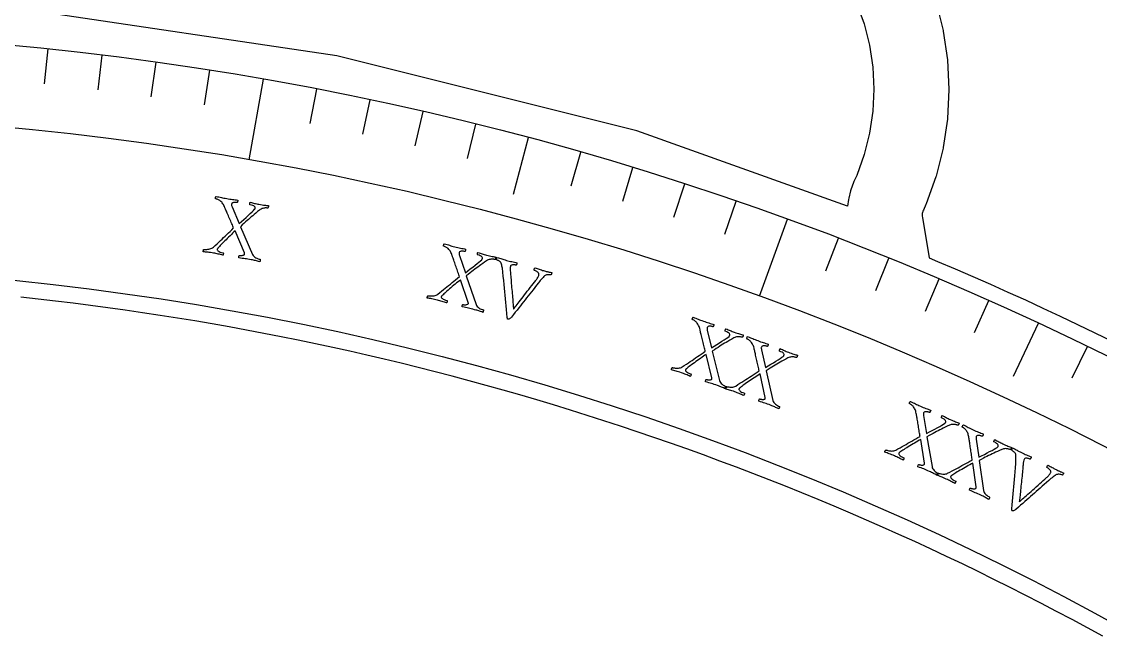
# Model space of a CAD drawing. Header units: millimetres. Extents: x -76 to 76, y -76 to 98.
# Drawn here: x 7.26 to 33.47, y 60.65 to 75.86 of the extents above; entities that cross this region are included whole.
import ezdxf

# ---------------------------------------------------------------- set-up
doc = ezdxf.new("R2010")
doc.units = ezdxf.units.MM
for name, color, linetype in [('CUT_INNER', 6, 'Continuous'), ('CUT_OUTER', 1, 'Continuous'), ('ENGRAVE', 7, 'Continuous'), ('ENGRAVE_FINE', 8, 'Continuous'), ('TEXT', 5, 'Continuous')]:
    doc.layers.add(name, color=color, linetype=linetype)

msp = doc.modelspace()

# ---------------------------------------------------------------- linework, layer by layer
at = {"layer": 'CUT_INNER'}
msp.add_lwpolyline([(33.5311, 60.9219), (33.1566, 61.1265), (32.7809, 61.3288), (32.404, 61.5288), (32.0259, 61.7265), (31.6465, 61.9218), (31.266, 62.1148), (30.8843, 62.3055), (30.5014, 62.4938), (30.1173, 62.6798), (29.7322, 62.8634), (29.3459, 63.0447), (28.9585, 63.2235), (28.57, 63.4), (28.1805, 63.5741), (27.7899, 63.7459), (27.3982, 63.9152), (27.0055, 64.0821), (26.6118, 64.2466), (26.2171, 64.4087), (25.8214, 64.5683), (25.4247, 64.7255), (25.0271, 64.8803), (24.6285, 65.0327), (24.229, 65.1826), (23.8286, 65.33), (23.4273, 65.475), (23.0251, 65.6175), (22.6221, 65.7575), (22.2182, 65.8951), (21.8134, 66.0302), (21.4079, 66.1628), (21.0015, 66.2929), (20.5943, 66.4205), (20.1864, 66.5456), (19.7777, 66.6682), (19.3683, 66.7883), (18.9581, 66.9059), (18.5472, 67.021), (18.1356, 67.1335), (17.7234, 67.2435), (17.3104, 67.351), (16.8968, 67.456), (16.4826, 67.5584), (16.0678, 67.6582), (15.6523, 67.7556), (15.2363, 67.8503), (14.8197, 67.9425), (14.4025, 68.0322), (13.9848, 68.1193), (13.5666, 68.2038), (13.1478, 68.2858), (12.7286, 68.3652), (12.3089, 68.442), (11.8887, 68.5162), (11.4681, 68.5879), (11.047, 68.6569), (10.6255, 68.7234), (10.2036, 68.7873), (9.7814, 68.8486), (9.3587, 68.9074), (8.9358, 68.9635), (8.5124, 69.017), (8.0888, 69.068), (7.6649, 69.1163), (7.2406, 69.162)], dxfattribs=at)
at = {"layer": 'CUT_OUTER'}
msp.add_lwpolyline([(29.4796, 76.3259), (29.65, 75.6457), (29.6529, 75.6312), (29.7558, 74.9376), (29.7572, 74.9229), (29.7916, 74.2225), (29.7916, 74.2078), (29.7572, 73.5074), (29.7558, 73.4927), (29.6529, 72.7991), (29.65, 72.7846), (29.4796, 72.1044), (29.4754, 72.0903), (29.2391, 71.43), (29.2335, 71.4164), (29.1699, 71.2819), (29.1583, 71.2539), (29.1496, 71.2248), (29.1439, 71.195), (29.1413, 71.1648), (29.1417, 71.1345), (29.1451, 71.1043), (29.3091, 70.1208), (29.5142, 70.0351), (29.9434, 69.8527), (30.3714, 69.6676), (30.7983, 69.4799), (31.2241, 69.2897), (31.6486, 69.0968), (32.072, 68.9013), (32.4942, 68.7032), (32.9151, 68.5025), (33.3348, 68.2993), (33.7533, 68.0934)], dxfattribs=at)
at = {"layer": 'ENGRAVE'}
for points in [[(27.547, 76.3133), (27.7283, 75.8081), (27.8593, 75.2876), (27.9386, 74.7567), (27.9654, 74.2207), (27.9396, 73.6845), (27.8614, 73.1535), (27.7315, 72.6327), (27.5502, 72.1242), (27.5176, 72.0545), (27.4837, 71.9774), (27.4721, 71.9494), (27.4105, 71.7755), (27.4018, 71.7465), (27.3581, 71.5673), (27.3524, 71.5375), (27.3295, 71.373), (22.2068, 73.2059), (14.9244, 75.0301), (7.4983, 76.1316)], [(13.13, 74.4637), (12.7845, 72.5042)], [(19.5699, 73.036), (19.2021, 71.6632)], [(25.861, 71.0524), (25.1805, 69.1827)], [(31.9552, 68.5281), (31.3546, 67.2401)]]:
    msp.add_lwpolyline(points, dxfattribs=at)
for radius in [75.6124, 73.6227, 69.9276]:
    msp.add_circle((0, 0), radius, dxfattribs=at)
at = {"layer": 'ENGRAVE_FINE'}
for points in [[(7.9036, 75.1982), (7.8145, 74.3501)], [(9.2148, 75.0488), (9.1109, 74.2024)], [(10.5232, 74.8765), (10.4045, 74.0321)], [(11.8284, 74.6815), (11.695, 73.8393)], [(14.4275, 74.2232), (14.2648, 73.3861)], [(15.7207, 73.9601), (15.5434, 73.126)], [(17.0091, 73.6745), (16.8173, 72.8436)], [(18.2923, 73.3664), (18.086, 72.539)], [(20.8416, 72.6833), (20.6066, 71.8636)], [(22.1069, 72.3085), (21.8576, 71.493)], [(23.3655, 71.9117), (23.102, 71.1007)], [(24.617, 71.4929), (24.3394, 70.6867)], [(27.0971, 70.5903), (26.7915, 69.7942)], [(28.3249, 70.1066), (28.0055, 69.316)], [(29.5441, 69.6016), (29.2109, 68.8166)], [(30.7543, 69.0754), (30.4075, 68.2964)], [(33.1463, 67.96), (32.7725, 67.1936)]]:
    msp.add_lwpolyline(points, dxfattribs=at)
at = {"layer": 'TEXT'}
for points in [[(12.2464, 71.562), (12.2839, 71.5558), (12.3198, 71.5502), (12.3542, 71.5453), (12.3871, 71.541), (12.4191, 71.537), (12.4507, 71.5329), (12.4821, 71.5287), (12.5132, 71.5244), (12.5142, 71.5189), (12.5142, 71.5113), (12.5134, 71.5018), (12.5116, 71.4902), (12.5092, 71.4793), (12.5062, 71.4717), (12.5027, 71.4675), (12.4987, 71.4666), (12.4903, 71.4677), (12.48, 71.4685), (12.4676, 71.469), (12.4533, 71.4691), (12.4382, 71.4685), (12.4234, 71.4668), (12.409, 71.4639), (12.3949, 71.4598), (12.3824, 71.4541), (12.3729, 71.4461), (12.3662, 71.4359), (12.3624, 71.4234), (12.3618, 71.4107), (12.3641, 71.3956), (12.3693, 71.3781), (12.3773, 71.3583), (12.552, 70.9522), (12.6086, 71.0049), (12.6639, 71.0559), (12.7179, 71.1052), (12.7705, 71.1529), (12.8191, 71.1972), (12.8608, 71.2365), (12.8957, 71.2709), (12.9237, 71.3002), (12.9275, 71.3049), (12.9306, 71.3098), (12.9331, 71.3147), (12.9349, 71.3198), (12.9362, 71.3244), (12.9372, 71.328), (12.9378, 71.3306), (12.9382, 71.3321), (12.938, 71.34), (12.9347, 71.349), (12.9283, 71.359), (12.9189, 71.3702), (12.9038, 71.3814), (12.8806, 71.3917), (12.8494, 71.401), (12.81, 71.4093), (12.8076, 71.4122), (12.8063, 71.4178), (12.8062, 71.4259), (12.8072, 71.4368), (12.8091, 71.448), (12.8112, 71.4574), (12.8137, 71.4649), (12.8166, 71.4707), (12.8461, 71.4633), (12.874, 71.4563), (12.9001, 71.4498), (12.9245, 71.4437), (12.9487, 71.4379), (12.9741, 71.4323), (13.0009, 71.4268), (13.0288, 71.4215), (13.0676, 71.4147), (13.1032, 71.409), (13.1358, 71.4044), (13.1652, 71.4008), (13.1919, 71.3979), (13.2162, 71.3952), (13.2381, 71.3926), (13.2575, 71.3902), (13.2585, 71.3849), (13.2588, 71.3781), (13.2584, 71.3698), (13.2573, 71.36), (13.2553, 71.3502), (13.2521, 71.3421), (13.2477, 71.3355), (13.242, 71.3304), (13.2362, 71.3312), (13.2272, 71.3318), (13.2151, 71.3324), (13.1998, 71.3328), (13.1823, 71.3326), (13.1638, 71.3308), (13.1442, 71.3277), (13.1235, 71.3231), (13.1026, 71.3167), (13.0822, 71.3078), (13.0623, 71.2965), (13.0429, 71.2828), (12.9967, 71.2443), (12.9537, 71.2084), (12.9137, 71.1751), (12.8769, 71.1445), (12.8418, 71.1151), (12.8071, 71.0853), (12.7728, 71.0552), (12.7388, 71.0247), (12.7036, 70.9925), (12.6654, 70.9574), (12.6242, 70.9193), (12.5801, 70.8781), (12.8733, 70.2032), (12.8861, 70.1798), (12.9034, 70.1588), (12.9251, 70.1402), (12.9513, 70.124), (12.9793, 70.1103), (13.0064, 70.0992), (13.0327, 70.0907), (13.0581, 70.0847), (13.0598, 70.0791), (13.0603, 70.0719), (13.0595, 70.063), (13.0574, 70.0524), (13.0549, 70.0422), (13.0527, 70.0344), (13.0508, 70.0289), (13.0493, 70.0258), (13.0205, 70.0333), (12.9939, 70.0402), (12.9693, 70.0466), (12.9467, 70.0524), (12.924, 70.058), (12.8988, 70.0637), (12.8712, 70.0694), (12.8412, 70.0751), (12.7999, 70.0824), (12.7613, 70.0889), (12.7253, 70.0944), (12.692, 70.099), (12.6586, 70.1034), (12.6225, 70.1081), (12.5836, 70.1131), (12.5419, 70.1185), (12.5392, 70.1244), (12.5379, 70.1321), (12.538, 70.1418), (12.5396, 70.1534), (12.5421, 70.1643), (12.545, 70.1719), (12.5485, 70.1761), (12.5524, 70.1771), (12.5597, 70.1762), (12.5691, 70.1757), (12.5806, 70.1757), (12.5941, 70.1761), (12.6086, 70.1772), (12.6229, 70.1793), (12.637, 70.1823), (12.6508, 70.1864), (12.663, 70.1915), (12.6722, 70.1979), (12.6784, 70.2055), (12.6816, 70.2143), (12.6819, 70.2166), (12.6818, 70.2194), (12.6813, 70.2227), (12.6806, 70.2264), (12.6796, 70.2301), (12.6784, 70.2335), (12.677, 70.2365), (12.6754, 70.2392), (12.4494, 70.776), (12.4204, 70.749), (12.3901, 70.7203), (12.3587, 70.6902), (12.3261, 70.6584), (12.2931, 70.6261), (12.2606, 70.5941), (12.2286, 70.5623), (12.1971, 70.5309), (12.1669, 70.5005), (12.139, 70.4719), (12.1133, 70.4451), (12.0897, 70.42), (12.0691, 70.3977), (12.052, 70.379), (12.0386, 70.3641), (12.0288, 70.3528), (12.0272, 70.3506), (12.0253, 70.348), (12.023, 70.3449), (12.0203, 70.3413), (12.0178, 70.3373), (12.0157, 70.3329), (12.0141, 70.3282), (12.013, 70.3232), (12.0136, 70.3136), (12.0187, 70.3036), (12.0284, 70.2932), (12.0425, 70.2825), (12.0622, 70.2721), (12.0884, 70.2625), (12.1213, 70.2538), (12.1607, 70.246), (12.1626, 70.2404), (12.1636, 70.2331), (12.1636, 70.2241), (12.1626, 70.2133), (12.161, 70.2029), (12.1591, 70.195), (12.1571, 70.1896), (12.1547, 70.1866), (12.1268, 70.1935), (12.0987, 70.2004), (12.0702, 70.2071), (12.0414, 70.2137), (12.0126, 70.22), (11.984, 70.2259), (11.9556, 70.2314), (11.9274, 70.2364), (11.8892, 70.2427), (11.8538, 70.2481), (11.8211, 70.2525), (11.7913, 70.2561), (11.7627, 70.2593), (11.7334, 70.2623), (11.7037, 70.2653), (11.6734, 70.2683), (11.6727, 70.2745), (11.6732, 70.282), (11.6749, 70.2909), (11.6777, 70.301), (11.6809, 70.3106), (11.6835, 70.318), (11.6856, 70.3233), (11.6873, 70.3263), (11.6937, 70.3257), (11.7046, 70.3253), (11.7199, 70.3251), (11.7396, 70.3251), (11.7622, 70.3259), (11.7857, 70.3282), (11.8104, 70.3319), (11.836, 70.337), (11.861, 70.344), (11.8836, 70.3535), (11.9038, 70.3654), (11.9216, 70.3797), (11.9677, 70.4225), (12.0116, 70.4635), (12.0535, 70.5028), (12.0931, 70.5402), (12.1317, 70.5768), (12.1701, 70.6135), (12.2085, 70.6503), (12.2468, 70.6873), (12.286, 70.7251), (12.327, 70.7643), (12.3697, 70.8049), (12.4142, 70.8469), (12.4053, 70.8691), (12.395, 70.8937), (12.3835, 70.9209), (12.3705, 70.9506), (12.3569, 70.9819), (12.343, 71.0139), (12.329, 71.0466), (12.3149, 71.08), (12.3008, 71.1132), (12.287, 71.1452), (12.2736, 71.1761), (12.2605, 71.2059), (12.2482, 71.2337), (12.237, 71.259), (12.227, 71.2816), (12.2182, 71.3016), (12.211, 71.3179), (12.2058, 71.3296), (12.2027, 71.3366), (12.2017, 71.3389), (12.1894, 71.3676), (12.1769, 71.3933), (12.1644, 71.416), (12.1518, 71.4358), (12.1383, 71.4539), (12.1232, 71.4714), (12.1065, 71.4884), (12.0882, 71.5048), (12.0753, 71.515), (12.0612, 71.5242), (12.046, 71.5323), (12.0296, 71.5395), (12.0137, 71.5455), (11.9995, 71.5502), (11.9872, 71.5537), (11.9767, 71.5559), (11.9733, 71.5581), (11.9714, 71.5632), (11.9711, 71.5714), (11.9725, 71.5825), (11.9749, 71.5939), (11.9781, 71.6031), (11.982, 71.61), (11.9866, 71.6146), (12.0232, 71.6073), (12.0571, 71.6003), (12.0881, 71.5937), (12.1163, 71.5874), (12.1446, 71.5812), (12.1757, 71.5749), (12.2096, 71.5685), (12.2464, 71.562)], [(17.787, 70.3897), (17.8239, 70.3806), (17.8593, 70.3723), (17.8932, 70.3647), (17.9256, 70.3579), (17.9572, 70.3514), (17.9884, 70.3448), (18.0194, 70.3382), (18.0501, 70.3315), (18.0506, 70.3259), (18.05, 70.3184), (18.0485, 70.3089), (18.0458, 70.2975), (18.0425, 70.2868), (18.039, 70.2795), (18.0352, 70.2755), (18.0311, 70.2749), (18.0228, 70.2767), (18.0125, 70.2783), (18.0003, 70.2798), (17.986, 70.281), (17.9709, 70.2816), (17.956, 70.281), (17.9414, 70.2792), (17.9271, 70.2763), (17.9142, 70.2716), (17.904, 70.2644), (17.8966, 70.2547), (17.8918, 70.2425), (17.8903, 70.2299), (17.8914, 70.2147), (17.8951, 70.1969), (17.9016, 70.1764), (18.0442, 69.758), (18.1047, 69.8061), (18.1638, 69.8526), (18.2214, 69.8976), (18.2776, 69.941), (18.3295, 69.9814), (18.3742, 70.0174), (18.4116, 70.0489), (18.4418, 70.076), (18.4459, 70.0804), (18.4494, 70.085), (18.4523, 70.0897), (18.4545, 70.0946), (18.4562, 70.0991), (18.4574, 70.1026), (18.4583, 70.1051), (18.4588, 70.1067), (18.4592, 70.1145), (18.4566, 70.1237), (18.451, 70.1343), (18.4424, 70.1461), (18.4283, 70.1585), (18.406, 70.1705), (18.3756, 70.1822), (18.3369, 70.1936), (18.3348, 70.1967), (18.3339, 70.2023), (18.3345, 70.2105), (18.3364, 70.2212), (18.339, 70.2322), (18.3419, 70.2414), (18.345, 70.2488), (18.3484, 70.2543), (18.3772, 70.2446), (18.4044, 70.2355), (18.4299, 70.227), (18.4538, 70.219), (18.4775, 70.2113), (18.5024, 70.2037), (18.5286, 70.1962), (18.5561, 70.1887), (18.5942, 70.1789), (18.6293, 70.1704), (18.6614, 70.1633), (18.6905, 70.1575), (18.7169, 70.1525), (18.7409, 70.1479), (18.7624, 70.1436), (18.7816, 70.1397), (18.7822, 70.1343), (18.782, 70.1275), (18.7809, 70.1193), (18.7791, 70.1096), (18.7763, 70.1), (18.7725, 70.0921), (18.7675, 70.0859), (18.7615, 70.0813), (18.7558, 70.0825), (18.7469, 70.0838), (18.7348, 70.0853), (18.7196, 70.087), (18.7022, 70.0881), (18.6836, 70.0878), (18.6638, 70.0862), (18.6429, 70.0832), (18.6215, 70.0784), (18.6004, 70.0712), (18.5797, 70.0615), (18.5593, 70.0493), (18.5103, 70.0145), (18.4645, 69.9821), (18.4221, 69.952), (18.383, 69.9244), (18.3458, 69.8978), (18.3088, 69.8708), (18.2723, 69.8434), (18.236, 69.8157), (18.1984, 69.7864), (18.1575, 69.7543), (18.1136, 69.7195), (18.0664, 69.6819), (18.3061, 68.9862), (18.317, 68.9619), (18.3326, 68.9396), (18.3528, 68.9193), (18.3777, 68.9012), (18.4045, 68.8853), (18.4307, 68.8722), (18.4562, 68.8616), (18.4811, 68.8537), (18.4823, 68.848), (18.4822, 68.8407), (18.4807, 68.8319), (18.4779, 68.8215), (18.4746, 68.8116), (18.4718, 68.8039), (18.4695, 68.7986), (18.4677, 68.7957), (18.4396, 68.8053), (18.4136, 68.8143), (18.3895, 68.8226), (18.3675, 68.8302), (18.3453, 68.8376), (18.3206, 68.8452), (18.2936, 68.853), (18.2641, 68.861), (18.2235, 68.8715), (18.1855, 68.881), (18.1501, 68.8893), (18.1172, 68.8965), (18.0842, 68.9034), (18.0486, 68.9109), (18.0102, 68.919), (17.9691, 68.9276), (17.9669, 68.9337), (17.9662, 68.9415), (17.9671, 68.9512), (17.9695, 68.9626), (17.9728, 68.9733), (17.9764, 68.9806), (17.9801, 68.9846), (17.9841, 68.9852), (17.9913, 68.9837), (18.0006, 68.9825), (18.0121, 68.9816), (18.0256, 68.9809), (18.0402, 68.9809), (18.0546, 68.9819), (18.0688, 68.9838), (18.0829, 68.9868), (18.0955, 68.991), (18.1052, 68.9966), (18.112, 69.0037), (18.1159, 69.0122), (18.1163, 69.0145), (18.1164, 69.0173), (18.1162, 69.0206), (18.1158, 69.0243), (18.1151, 69.0282), (18.1141, 69.0316), (18.113, 69.0348), (18.1116, 69.0375), (17.9281, 69.5903), (17.8971, 69.5656), (17.8647, 69.5394), (17.831, 69.5118), (17.796, 69.4827), (17.7606, 69.453), (17.7257, 69.4236), (17.6914, 69.3945), (17.6575, 69.3656), (17.625, 69.3377), (17.5949, 69.3114), (17.5672, 69.2866), (17.5418, 69.2634), (17.5195, 69.2428), (17.501, 69.2255), (17.4865, 69.2117), (17.4758, 69.2012), (17.474, 69.1992), (17.4719, 69.1967), (17.4694, 69.1938), (17.4665, 69.1904), (17.4636, 69.1866), (17.4612, 69.1824), (17.4592, 69.1778), (17.4577, 69.1729), (17.4576, 69.1632), (17.4619, 69.1529), (17.4707, 69.1418), (17.484, 69.1301), (17.5028, 69.1181), (17.5282, 69.1065), (17.5603, 69.0953), (17.599, 69.0844), (17.6005, 69.0787), (17.6008, 69.0713), (17.6001, 69.0623), (17.5983, 69.0517), (17.5959, 69.0415), (17.5934, 69.0337), (17.5909, 69.0285), (17.5884, 69.0257), (17.5611, 69.0348), (17.5336, 69.0438), (17.5057, 69.0527), (17.4776, 69.0615), (17.4493, 69.0701), (17.4213, 69.0782), (17.3934, 69.0859), (17.3656, 69.0931), (17.328, 69.1023), (17.2931, 69.1104), (17.261, 69.1174), (17.2315, 69.1233), (17.2032, 69.1287), (17.1743, 69.134), (17.1448, 69.1393), (17.1149, 69.1446), (17.1147, 69.1509), (17.1158, 69.1584), (17.1182, 69.167), (17.1218, 69.1769), (17.1256, 69.1862), (17.1289, 69.1935), (17.1314, 69.1985), (17.1333, 69.2014), (17.1396, 69.2003), (17.1504, 69.1991), (17.1657, 69.1977), (17.1854, 69.1961), (17.2079, 69.1952), (17.2316, 69.1956), (17.2564, 69.1974), (17.2824, 69.2005), (17.3079, 69.2055), (17.3311, 69.2132), (17.3522, 69.2235), (17.371, 69.2363), (17.4203, 69.2755), (17.4673, 69.3129), (17.5121, 69.3488), (17.5545, 69.383), (17.5958, 69.4165), (17.637, 69.4501), (17.6782, 69.4838), (17.7193, 69.5177), (17.7613, 69.5523), (17.8051, 69.5882), (17.8509, 69.6253), (17.8986, 69.6638), (17.8914, 69.6865), (17.8831, 69.7119), (17.8737, 69.7399), (17.8631, 69.7705), (17.8519, 69.8028), (17.8406, 69.8358), (17.8292, 69.8695), (17.8177, 69.9039), (17.8062, 69.9381), (17.795, 69.9711), (17.784, 70.0029), (17.7733, 70.0336), (17.7632, 70.0624), (17.754, 70.0884), (17.7458, 70.1117), (17.7386, 70.1323), (17.7327, 70.1492), (17.7284, 70.1612), (17.7259, 70.1684), (17.7251, 70.1708), (17.715, 70.2003), (17.7046, 70.2269), (17.6939, 70.2506), (17.6828, 70.2713), (17.6708, 70.2904), (17.6571, 70.309), (17.6418, 70.3273), (17.6248, 70.3451), (17.6127, 70.3562), (17.5994, 70.3665), (17.5849, 70.3758), (17.5691, 70.3842), (17.5537, 70.3914), (17.5399, 70.3972), (17.5279, 70.4016), (17.5177, 70.4047), (17.5144, 70.4071), (17.5129, 70.4124), (17.5133, 70.4206), (17.5155, 70.4315), (17.5188, 70.4427), (17.5227, 70.4516), (17.5271, 70.4582), (17.532, 70.4624), (17.568, 70.4523), (17.6012, 70.4427), (17.6317, 70.4337), (17.6593, 70.4252), (17.687, 70.4168), (17.7175, 70.4081), (17.7508, 70.3991), (17.787, 70.3897)], [(19.0436, 70.0602), (19.0766, 70.0514), (19.1092, 70.0432), (19.1415, 70.0354), (19.1733, 70.0281), (19.2047, 70.0211), (19.2358, 70.014), (19.2667, 70.0068), (19.2972, 69.9996), (19.2976, 69.9941), (19.2968, 69.9868), (19.2948, 69.9777), (19.2916, 69.967), (19.2879, 69.9568), (19.2843, 69.9494), (19.2807, 69.945), (19.2773, 69.9434), (19.2717, 69.9446), (19.2632, 69.9459), (19.2518, 69.9473), (19.2375, 69.9488), (19.2218, 69.9498), (19.2062, 69.9497), (19.1907, 69.9484), (19.1753, 69.946), (19.1614, 69.9417), (19.1504, 69.9344), (19.1422, 69.9243), (19.1368, 69.9114), (19.1335, 69.89), (19.1324, 69.8586), (19.1336, 69.8172), (19.1371, 69.7659), (19.1394, 69.739), (19.142, 69.708), (19.1451, 69.673), (19.1486, 69.6338), (19.1523, 69.5915), (19.1561, 69.5471), (19.16, 69.5006), (19.164, 69.452), (19.1681, 69.4024), (19.1723, 69.3527), (19.1767, 69.303), (19.1811, 69.2533), (19.1854, 69.2045), (19.1894, 69.1578), (19.1932, 69.113), (19.1966, 69.0703), (19.1997, 69.0305), (19.2026, 68.9944), (19.205, 68.9622), (19.2072, 68.9339), (19.209, 68.9104), (19.2104, 68.893), (19.2114, 68.8816), (19.212, 68.8762), (19.2172, 68.8823), (19.2262, 68.8935), (19.2392, 68.9098), (19.2561, 68.9313), (19.2761, 68.9569), (19.2986, 68.9858), (19.3236, 69.0181), (19.351, 69.0537), (19.3804, 69.0918), (19.4114, 69.1319), (19.4439, 69.1739), (19.4779, 69.2178), (19.5128, 69.2629), (19.548, 69.3082), (19.5835, 69.3539), (19.6192, 69.3999), (19.6545, 69.4454), (19.6888, 69.4896), (19.722, 69.5324), (19.7542, 69.5738), (19.7662, 69.5894), (19.7778, 69.6057), (19.789, 69.6227), (19.7999, 69.6403), (19.8097, 69.6577), (19.8178, 69.6739), (19.8242, 69.689), (19.8288, 69.7028), (19.8314, 69.7187), (19.83, 69.7334), (19.8244, 69.7472), (19.8148, 69.7598), (19.8027, 69.7714), (19.7898, 69.7819), (19.7759, 69.7912), (19.7612, 69.7994), (19.7471, 69.8062), (19.7353, 69.8116), (19.7257, 69.8156), (19.7184, 69.8181), (19.7157, 69.8224), (19.7147, 69.8288), (19.7154, 69.8373), (19.7179, 69.848), (19.7214, 69.8587), (19.7255, 69.8671), (19.7301, 69.8734), (19.7351, 69.8774), (19.7624, 69.8685), (19.7889, 69.8597), (19.8146, 69.851), (19.8394, 69.8423), (19.8643, 69.8338), (19.89, 69.8255), (19.9167, 69.8172), (19.9442, 69.8092), (19.9668, 69.8028), (19.987, 69.7972), (20.0047, 69.7925), (20.0201, 69.7886), (20.0342, 69.7851), (20.0481, 69.7819), (20.062, 69.7788), (20.0758, 69.7759), (20.0904, 69.7728), (20.1064, 69.7693), (20.1241, 69.7653), (20.1433, 69.7609), (20.1435, 69.7553), (20.1423, 69.7479), (20.1398, 69.7386), (20.1359, 69.7276), (20.1316, 69.7172), (20.128, 69.7099), (20.125, 69.7058), (20.1226, 69.7049), (20.1142, 69.7066), (20.1014, 69.7082), (20.0843, 69.7097), (20.0628, 69.711), (20.0398, 69.7107), (20.0183, 69.7073), (19.9983, 69.7006), (19.9797, 69.6907), (19.966, 69.6807), (19.9494, 69.6659), (19.9299, 69.6463), (19.9074, 69.6218), (19.8841, 69.5951), (19.8618, 69.5688), (19.8407, 69.5429), (19.8206, 69.5173), (19.7743, 69.458), (19.7299, 69.4011), (19.6876, 69.3467), (19.6472, 69.2948), (19.6081, 69.2446), (19.5696, 69.1953), (19.5317, 69.1469), (19.4944, 69.0995), (19.457, 69.052), (19.419, 69.0037), (19.3804, 68.9544), (19.3411, 68.9041), (19.3003, 68.8521), (19.2572, 68.7974), (19.2117, 68.74), (19.1639, 68.68), (19.1506, 68.6644), (19.1377, 68.652), (19.1253, 68.6428), (19.1134, 68.6367), (19.1019, 68.6332), (19.0908, 68.6314), (19.0801, 68.6315), (19.0697, 68.6334), (19.067, 68.6351), (19.065, 68.6383), (19.0638, 68.6432), (19.0632, 68.6496), (19.0629, 68.6563), (19.0624, 68.6622), (19.0615, 68.6672), (19.0605, 68.6713), (19.0517, 68.7681), (19.0432, 68.8616), (19.0349, 68.9519), (19.0269, 69.039), (19.019, 69.1247), (19.0109, 69.2112), (19.0026, 69.2984), (18.9942, 69.3863), (18.9853, 69.4769), (18.9755, 69.5721), (18.9647, 69.672), (18.9531, 69.7764), (18.9496, 69.8085), (18.9459, 69.839), (18.9418, 69.8679), (18.9375, 69.8952), (18.9325, 69.9213), (18.9266, 69.9466), (18.9198, 69.971), (18.912, 69.9946), (18.9079, 70.0041), (18.9015, 70.0134), (18.8928, 70.0225), (18.8818, 70.0313), (18.8697, 70.0397), (18.8574, 70.0473), (18.8451, 70.054), (18.8327, 70.06), (18.821, 70.065), (18.8109, 70.0691), (18.8023, 70.0723), (18.7953, 70.0744), (18.7949, 70.0764), (18.7956, 70.0818), (18.7976, 70.0905), (18.8007, 70.1027), (18.8041, 70.1149), (18.8069, 70.1238), (18.8091, 70.1295), (18.8107, 70.1319), (18.8443, 70.1217), (18.8749, 70.1122), (18.9024, 70.1033), (18.9269, 70.0951), (18.9514, 70.0871), (18.9791, 70.0786), (19.0098, 70.0696), (19.0436, 70.0602)], [(23.8247, 68.5819), (23.8606, 68.5696), (23.8952, 68.5582), (23.9283, 68.5477), (23.96, 68.5381), (23.9909, 68.5289), (24.0215, 68.5197), (24.0518, 68.5104), (24.0817, 68.5011), (24.0817, 68.4954), (24.0805, 68.488), (24.0781, 68.4787), (24.0745, 68.4676), (24.0703, 68.4572), (24.0661, 68.4502), (24.062, 68.4466), (24.0579, 68.4464), (24.0498, 68.4489), (24.0397, 68.4513), (24.0276, 68.4538), (24.0135, 68.4563), (23.9985, 68.4582), (23.9836, 68.4589), (23.9689, 68.4584), (23.9544, 68.4568), (23.9411, 68.4532), (23.9304, 68.4469), (23.9221, 68.4379), (23.9163, 68.4262), (23.9137, 68.4137), (23.9135, 68.3985), (23.9157, 68.3804), (23.9203, 68.3595), (24.0261, 67.9302), (24.0905, 67.9729), (24.1535, 68.0142), (24.2148, 68.054), (24.2745, 68.0923), (24.3297, 68.1281), (24.3773, 68.16), (24.4174, 68.1882), (24.4498, 68.2125), (24.4543, 68.2166), (24.4582, 68.2208), (24.4614, 68.2253), (24.464, 68.23), (24.4661, 68.2343), (24.4677, 68.2377), (24.4688, 68.2402), (24.4694, 68.2416), (24.4704, 68.2494), (24.4687, 68.2588), (24.464, 68.2698), (24.4565, 68.2824), (24.4435, 68.2959), (24.4224, 68.3098), (24.393, 68.3241), (24.3555, 68.3388), (24.3536, 68.3421), (24.3533, 68.3477), (24.3545, 68.3558), (24.3574, 68.3663), (24.361, 68.3771), (24.3647, 68.386), (24.3684, 68.3931), (24.3722, 68.3983), (24.4001, 68.3861), (24.4264, 68.3747), (24.4511, 68.364), (24.4742, 68.3539), (24.4971, 68.3443), (24.5213, 68.3345), (24.5467, 68.3247), (24.5735, 68.3149), (24.6105, 68.3019), (24.6447, 68.2904), (24.6761, 68.2805), (24.7046, 68.2721), (24.7305, 68.2649), (24.754, 68.2582), (24.7751, 68.2521), (24.7939, 68.2466), (24.794, 68.2411), (24.7932, 68.2344), (24.7914, 68.2262), (24.7888, 68.2167), (24.7852, 68.2074), (24.7806, 68.1999), (24.7752, 68.1941), (24.7688, 68.1901), (24.7631, 68.1918), (24.7544, 68.1939), (24.7425, 68.1964), (24.7275, 68.1994), (24.7103, 68.202), (24.6917, 68.2033), (24.6719, 68.2034), (24.6507, 68.2023), (24.629, 68.1994), (24.6074, 68.194), (24.5859, 68.1861), (24.5645, 68.1758), (24.5127, 68.1454), (24.4643, 68.117), (24.4195, 68.0907), (24.3781, 68.0666), (24.3387, 68.0433), (24.2995, 68.0197), (24.2607, 67.9956), (24.2222, 67.9711), (24.1822, 67.9452), (24.1387, 67.9168), (24.0919, 67.8859), (24.0417, 67.8525), (24.2201, 67.1386), (24.2289, 67.1134), (24.2425, 67.0899), (24.2608, 67.068), (24.284, 67.0477), (24.3094, 67.0296), (24.3343, 67.0142), (24.3588, 67.0015), (24.3829, 66.9915), (24.3837, 66.9857), (24.3829, 66.9784), (24.3807, 66.9698), (24.377, 66.9597), (24.3728, 66.95), (24.3694, 66.9427), (24.3666, 66.9376), (24.3645, 66.9348), (24.3374, 66.9469), (24.3123, 66.9581), (24.289, 66.9684), (24.2677, 66.9779), (24.2462, 66.9872), (24.2223, 66.9969), (24.1961, 67.007), (24.1674, 67.0175), (24.1279, 67.0316), (24.0908, 67.0443), (24.0562, 67.0556), (24.0241, 67.0657), (23.9919, 67.0754), (23.957, 67.086), (23.9195, 67.0973), (23.8793, 67.1095), (23.8776, 67.1157), (23.8776, 67.1236), (23.8793, 67.1331), (23.8827, 67.1443), (23.8869, 67.1547), (23.8911, 67.1617), (23.8952, 67.1653), (23.8992, 67.1655), (23.9063, 67.1634), (23.9155, 67.1614), (23.9268, 67.1595), (23.9402, 67.1577), (23.9547, 67.1564), (23.9692, 67.1561), (23.9835, 67.1569), (23.9978, 67.1586), (24.0107, 67.1617), (24.0209, 67.1664), (24.0282, 67.1729), (24.0328, 67.1811), (24.0334, 67.1833), (24.0338, 67.1861), (24.0339, 67.1893), (24.0338, 67.1931), (24.0334, 67.197), (24.0328, 67.2005), (24.0319, 67.2038), (24.0307, 67.2066), (23.8959, 67.7733), (23.8628, 67.7513), (23.8283, 67.7281), (23.7924, 67.7035), (23.755, 67.6775), (23.7172, 67.651), (23.6798, 67.6248), (23.6431, 67.5987), (23.6068, 67.5729), (23.5721, 67.5479), (23.5398, 67.5242), (23.51, 67.502), (23.4827, 67.4811), (23.4587, 67.4625), (23.4388, 67.4469), (23.4231, 67.4343), (23.4115, 67.4248), (23.4096, 67.423), (23.4073, 67.4207), (23.4045, 67.418), (23.4014, 67.4149), (23.3982, 67.4113), (23.3954, 67.4074), (23.393, 67.403), (23.3911, 67.3982), (23.3901, 67.3886), (23.3936, 67.3779), (23.4014, 67.3661), (23.4136, 67.3533), (23.4312, 67.3397), (23.4556, 67.326), (23.4866, 67.312), (23.5242, 67.2978), (23.5252, 67.292), (23.5249, 67.2846), (23.5234, 67.2757), (23.5206, 67.2653), (23.5174, 67.2553), (23.5143, 67.2478), (23.5113, 67.2428), (23.5085, 67.2402), (23.4821, 67.2516), (23.4555, 67.263), (23.4285, 67.2743), (23.4012, 67.2855), (23.3738, 67.2965), (23.3466, 67.307), (23.3194, 67.3171), (23.2924, 67.3266), (23.2558, 67.3391), (23.2217, 67.3502), (23.1903, 67.36), (23.1615, 67.3684), (23.1337, 67.3762), (23.1054, 67.384), (23.0765, 67.3919), (23.0471, 67.3998), (23.0475, 67.406), (23.0492, 67.4134), (23.0523, 67.4218), (23.0567, 67.4313), (23.0614, 67.4403), (23.0653, 67.4472), (23.0682, 67.452), (23.0703, 67.4547), (23.0766, 67.4531), (23.0872, 67.4509), (23.1023, 67.4482), (23.1218, 67.445), (23.1441, 67.4421), (23.1678, 67.4404), (23.1927, 67.44), (23.2188, 67.4409), (23.2446, 67.4437), (23.2685, 67.4493), (23.2903, 67.4577), (23.3102, 67.4689), (23.3627, 67.5036), (23.4128, 67.5369), (23.4605, 67.5687), (23.5058, 67.5991), (23.5498, 67.6289), (23.5938, 67.6588), (23.6377, 67.6888), (23.6816, 67.719), (23.7264, 67.7498), (23.7732, 67.7818), (23.822, 67.8148), (23.8729, 67.849), (23.8677, 67.8723), (23.8616, 67.8983), (23.8547, 67.927), (23.8468, 67.9584), (23.8384, 67.9916), (23.8301, 68.0254), (23.8216, 68.06), (23.8131, 68.0952), (23.8047, 68.1303), (23.7964, 68.1641), (23.7882, 68.1968), (23.7802, 68.2283), (23.7726, 68.2578), (23.7657, 68.2845), (23.7595, 68.3085), (23.7541, 68.3296), (23.7497, 68.3469), (23.7465, 68.3593), (23.7446, 68.3667), (23.744, 68.3692), (23.7365, 68.3995), (23.7285, 68.4269), (23.7198, 68.4514), (23.7106, 68.473), (23.7003, 68.493), (23.6882, 68.5128), (23.6746, 68.5323), (23.6592, 68.5515), (23.6481, 68.5637), (23.6358, 68.575), (23.6221, 68.5856), (23.6072, 68.5953), (23.5924, 68.6038), (23.5792, 68.6108), (23.5676, 68.6162), (23.5577, 68.6201), (23.5546, 68.6229), (23.5536, 68.6283), (23.5547, 68.6363), (23.5578, 68.6471), (23.5621, 68.6579), (23.5667, 68.6665), (23.5717, 68.6726), (23.577, 68.6764), (23.612, 68.6632), (23.6442, 68.6508), (23.6737, 68.6391), (23.7005, 68.6283), (23.7274, 68.6175), (23.757, 68.6062), (23.7895, 68.5943), (23.8247, 68.5819)], [(25.147, 68.1082), (25.1827, 68.0952), (25.217, 68.0831), (25.2499, 68.072), (25.2814, 68.0618), (25.3121, 68.052), (25.3425, 68.0422), (25.3726, 68.0323), (25.4024, 68.0224), (25.4023, 68.0167), (25.401, 68.0093), (25.3984, 68.0001), (25.3945, 67.989), (25.3901, 67.9788), (25.3858, 67.9719), (25.3816, 67.9683), (25.3775, 67.9681), (25.3695, 67.9708), (25.3594, 67.9735), (25.3474, 67.9762), (25.3333, 67.979), (25.3184, 67.9811), (25.3035, 67.9821), (25.2888, 67.9819), (25.2742, 67.9806), (25.2609, 67.9772), (25.25, 67.9711), (25.2416, 67.9623), (25.2356, 67.9507), (25.2327, 67.9383), (25.2322, 67.923), (25.2341, 67.9049), (25.2383, 67.8839), (25.3357, 67.4527), (25.401, 67.4941), (25.4647, 67.5342), (25.5268, 67.5728), (25.5873, 67.61), (25.6431, 67.6447), (25.6914, 67.6757), (25.7319, 67.703), (25.7648, 67.7268), (25.7694, 67.7307), (25.7734, 67.7349), (25.7767, 67.7393), (25.7794, 67.744), (25.7815, 67.7483), (25.7832, 67.7516), (25.7843, 67.754), (25.7849, 67.7555), (25.7862, 67.7633), (25.7846, 67.7727), (25.7802, 67.7838), (25.7729, 67.7965), (25.7602, 67.8103), (25.7393, 67.8246), (25.7102, 67.8394), (25.673, 67.8548), (25.6712, 67.8581), (25.671, 67.8638), (25.6724, 67.8719), (25.6754, 67.8823), (25.6792, 67.893), (25.6831, 67.9019), (25.6869, 67.9089), (25.6908, 67.914), (25.7185, 67.9013), (25.7446, 67.8894), (25.769, 67.8782), (25.7919, 67.8677), (25.8146, 67.8576), (25.8386, 67.8474), (25.8639, 67.8371), (25.8904, 67.8268), (25.9273, 67.813), (25.9612, 67.8008), (25.9924, 67.7903), (26.0207, 67.7814), (26.0464, 67.7737), (26.0698, 67.7666), (26.0908, 67.76), (26.1095, 67.7541), (26.1095, 67.7487), (26.1085, 67.742), (26.1066, 67.7339), (26.1038, 67.7244), (26.1, 67.7152), (26.0954, 67.7078), (26.0898, 67.7021), (26.0833, 67.6982), (26.0777, 67.7), (26.069, 67.7022), (26.0572, 67.705), (26.0422, 67.7083), (26.025, 67.7112), (26.0065, 67.7129), (25.9867, 67.7134), (25.9655, 67.7127), (25.9437, 67.7102), (25.922, 67.7052), (25.9004, 67.6977), (25.8788, 67.6878), (25.8264, 67.6584), (25.7775, 67.631), (25.7321, 67.6056), (25.6903, 67.5823), (25.6504, 67.5598), (25.6109, 67.5368), (25.5716, 67.5135), (25.5326, 67.4898), (25.4921, 67.4646), (25.4481, 67.4371), (25.4007, 67.4071), (25.3498, 67.3747), (25.5144, 66.6575), (25.5227, 66.6321), (25.5358, 66.6083), (25.5538, 66.5861), (25.5766, 66.5654), (25.6016, 66.5468), (25.6262, 66.5309), (25.6504, 66.5177), (25.6743, 66.5072), (25.675, 66.5014), (25.6741, 66.4942), (25.6717, 66.4856), (25.6678, 66.4756), (25.6634, 66.466), (25.6598, 66.4587), (25.657, 66.4537), (25.6549, 66.4509), (25.628, 66.4635), (25.603, 66.4752), (25.58, 66.486), (25.5589, 66.4959), (25.5376, 66.5056), (25.5139, 66.5157), (25.4878, 66.5264), (25.4594, 66.5375), (25.4201, 66.5523), (25.3833, 66.5657), (25.349, 66.5777), (25.317, 66.5883), (25.285, 66.5987), (25.2503, 66.61), (25.213, 66.622), (25.1731, 66.6349), (25.1715, 66.6412), (25.1716, 66.6491), (25.1735, 66.6586), (25.1772, 66.6698), (25.1816, 66.68), (25.1859, 66.6869), (25.1901, 66.6904), (25.1941, 66.6906), (25.2011, 66.6884), (25.2102, 66.6862), (25.2215, 66.6841), (25.2349, 66.682), (25.2494, 66.6804), (25.2638, 66.6799), (25.2782, 66.6803), (25.2926, 66.6818), (25.3055, 66.6846), (25.3157, 66.6892), (25.3232, 66.6955), (25.328, 66.7036), (25.3286, 66.7058), (25.329, 66.7086), (25.3292, 66.7118), (25.3292, 66.7156), (25.3289, 66.7195), (25.3283, 66.723), (25.3275, 66.7263), (25.3264, 66.7292), (25.2026, 67.2983), (25.1691, 67.277), (25.1341, 67.2544), (25.0977, 67.2305), (25.0598, 67.2053), (25.0215, 67.1796), (24.9836, 67.154), (24.9464, 67.1287), (24.9096, 67.1036), (24.8744, 67.0792), (24.8417, 67.0562), (24.8115, 67.0345), (24.7837, 67.0142), (24.7594, 66.996), (24.7392, 66.9808), (24.7233, 66.9686), (24.7115, 66.9593), (24.7096, 66.9575), (24.7072, 66.9552), (24.7044, 66.9526), (24.7011, 66.9495), (24.6979, 66.9461), (24.695, 66.9422), (24.6926, 66.9378), (24.6905, 66.9331), (24.6894, 66.9235), (24.6926, 66.9128), (24.7002, 66.9008), (24.7122, 66.8877), (24.7296, 66.8738), (24.7536, 66.8596), (24.7843, 66.845), (24.8217, 66.8301), (24.8225, 66.8243), (24.8221, 66.8169), (24.8205, 66.8081), (24.8175, 66.7977), (24.814, 66.7878), (24.8108, 66.7803), (24.8077, 66.7754), (24.8049, 66.7729), (24.7788, 66.7848), (24.7523, 66.7966), (24.7255, 66.8085), (24.6985, 66.8202), (24.6713, 66.8318), (24.6443, 66.8428), (24.6173, 66.8534), (24.5905, 66.8634), (24.5541, 66.8766), (24.5203, 66.8884), (24.4891, 66.8988), (24.4604, 66.9078), (24.4328, 66.9161), (24.4046, 66.9244), (24.3759, 66.9329), (24.3467, 66.9413), (24.3472, 66.9476), (24.349, 66.9549), (24.3523, 66.9632), (24.3569, 66.9726), (24.3618, 66.9815), (24.3657, 66.9884), (24.3688, 66.9931), (24.371, 66.9958), (24.3772, 66.994), (24.3878, 66.9917), (24.4028, 66.9887), (24.4222, 66.9851), (24.4445, 66.9817), (24.4681, 66.9796), (24.493, 66.9787), (24.5192, 66.9791), (24.545, 66.9814), (24.569, 66.9866), (24.591, 66.9945), (24.6111, 67.0053), (24.6643, 67.039), (24.715, 67.0713), (24.7633, 67.1022), (24.8091, 67.1317), (24.8537, 67.1606), (24.8982, 67.1897), (24.9427, 67.2189), (24.9872, 67.2482), (25.0326, 67.2782), (25.08, 67.3092), (25.1295, 67.3413), (25.181, 67.3745), (25.1762, 67.3979), (25.1707, 67.424), (25.1643, 67.4528), (25.157, 67.4844), (25.1493, 67.5177), (25.1416, 67.5517), (25.1338, 67.5864), (25.126, 67.6218), (25.1182, 67.657), (25.1106, 67.691), (25.103, 67.7238), (25.0956, 67.7555), (25.0886, 67.7852), (25.0822, 67.812), (25.0765, 67.8361), (25.0715, 67.8573), (25.0674, 67.8747), (25.0645, 67.8871), (25.0627, 67.8946), (25.0622, 67.897), (25.0553, 67.9275), (25.0478, 67.955), (25.0396, 67.9797), (25.0308, 68.0015), (25.0209, 68.0217), (25.0092, 68.0417), (24.9959, 68.0614), (24.981, 68.0809), (24.9701, 68.0933), (24.9579, 68.1049), (24.9445, 68.1157), (24.9297, 68.1257), (24.9151, 68.1345), (24.9021, 68.1418), (24.8906, 68.1475), (24.8807, 68.1516), (24.8778, 68.1544), (24.8769, 68.1598), (24.8781, 68.1678), (24.8814, 68.1785), (24.8859, 68.1893), (24.8907, 68.1977), (24.8958, 68.2038), (24.9012, 68.2075), (24.9359, 68.1936), (24.9679, 68.1805), (24.9972, 68.1683), (25.0238, 68.1569), (25.0504, 68.1457), (25.0798, 68.1338), (25.112, 68.1213), (25.147, 68.1082)], [(29.0978, 66.5163), (29.1326, 66.5012), (29.1662, 66.4872), (29.1984, 66.4741), (29.2293, 66.4621), (29.2593, 66.4505), (29.2891, 66.4389), (29.3186, 66.4273), (29.3477, 66.4156), (29.3473, 66.41), (29.3455, 66.4027), (29.3424, 66.3936), (29.3379, 66.3828), (29.3329, 66.3728), (29.3282, 66.3662), (29.3238, 66.3629), (29.3197, 66.3629), (29.3118, 66.3661), (29.302, 66.3693), (29.2901, 66.3728), (29.2762, 66.3763), (29.2614, 66.3794), (29.2466, 66.3813), (29.2319, 66.3819), (29.2173, 66.3814), (29.2038, 66.3788), (29.1926, 66.3734), (29.1837, 66.3651), (29.177, 66.3539), (29.1734, 66.3417), (29.172, 66.3265), (29.1728, 66.3082), (29.1758, 66.287), (29.2478, 65.8508), (29.3154, 65.8884), (29.3813, 65.9246), (29.4455, 65.9595), (29.5081, 65.9931), (29.5659, 66.0245), (29.6159, 66.0526), (29.658, 66.0775), (29.6922, 66.0993), (29.697, 66.103), (29.7012, 66.1069), (29.7048, 66.1111), (29.7078, 66.1156), (29.7101, 66.1198), (29.712, 66.123), (29.7133, 66.1254), (29.714, 66.1268), (29.7157, 66.1345), (29.7146, 66.144), (29.7108, 66.1553), (29.7043, 66.1684), (29.6924, 66.1829), (29.6724, 66.1984), (29.6443, 66.215), (29.6081, 66.2325), (29.6064, 66.2359), (29.6065, 66.2416), (29.6084, 66.2496), (29.612, 66.2598), (29.6165, 66.2703), (29.6208, 66.2789), (29.6251, 66.2856), (29.6293, 66.2905), (29.6562, 66.2762), (29.6815, 66.2628), (29.7053, 66.2502), (29.7275, 66.2384), (29.7496, 66.2269), (29.7729, 66.2153), (29.7976, 66.2036), (29.8235, 66.1917), (29.8594, 66.1758), (29.8926, 66.1617), (29.9231, 66.1494), (29.9509, 66.1389), (29.9761, 66.1296), (29.999, 66.1211), (30.0196, 66.1134), (30.0379, 66.1064), (30.0375, 66.101), (30.0362, 66.0943), (30.0338, 66.0863), (30.0304, 66.0771), (30.0261, 66.0681), (30.021, 66.0609), (30.0151, 66.0556), (30.0084, 66.052), (30.003, 66.0542), (29.9944, 66.057), (29.9828, 66.0604), (29.968, 66.0646), (29.951, 66.0685), (29.9326, 66.0713), (29.9129, 66.0729), (29.8917, 66.0735), (29.8698, 66.0722), (29.8479, 66.0685), (29.8258, 66.0623), (29.8037, 66.0537), (29.7496, 66.0274), (29.6992, 66.0029), (29.6525, 65.9802), (29.6094, 65.9594), (29.5682, 65.9393), (29.5274, 65.9187), (29.4868, 65.8977), (29.4465, 65.8763), (29.4045, 65.8536), (29.359, 65.8287), (29.3099, 65.8015), (29.2572, 65.7722), (29.3795, 65.0466), (29.3863, 65.0207), (29.398, 64.9962), (29.4146, 64.9729), (29.4361, 64.9509), (29.46, 64.9309), (29.4837, 64.9136), (29.5071, 64.899), (29.5303, 64.8871), (29.5306, 64.8813), (29.5293, 64.8742), (29.5264, 64.8657), (29.5219, 64.8559), (29.517, 64.8466), (29.513, 64.8396), (29.5099, 64.8347), (29.5076, 64.8321), (29.4815, 64.8462), (29.4573, 64.8594), (29.4349, 64.8715), (29.4144, 64.8826), (29.3937, 64.8935), (29.3707, 64.905), (29.3453, 64.9172), (29.3175, 64.9299), (29.2792, 64.947), (29.2433, 64.9625), (29.2096, 64.9766), (29.1784, 64.9891), (29.1471, 65.0013), (29.1131, 65.0146), (29.0766, 65.0288), (29.0374, 65.044), (29.0362, 65.0504), (29.0368, 65.0583), (29.0393, 65.0677), (29.0436, 65.0785), (29.0486, 65.0885), (29.0533, 65.0952), (29.0577, 65.0984), (29.0617, 65.0984), (29.0686, 65.0958), (29.0775, 65.0931), (29.0887, 65.0903), (29.102, 65.0874), (29.1163, 65.085), (29.1307, 65.0836), (29.145, 65.0832), (29.1595, 65.0838), (29.1726, 65.0858), (29.183, 65.0898), (29.1909, 65.0957), (29.1961, 65.1034), (29.1969, 65.1056), (29.1974, 65.1084), (29.1978, 65.1116), (29.198, 65.1154), (29.1979, 65.1193), (29.1976, 65.1229), (29.1969, 65.1262), (29.196, 65.1291), (29.1058, 65.7045), (29.0711, 65.6853), (29.0348, 65.6647), (28.9971, 65.643), (28.9578, 65.6201), (28.918, 65.5966), (28.8788, 65.5733), (28.8401, 65.5502), (28.8019, 65.5273), (28.7653, 65.5051), (28.7313, 65.484), (28.6999, 65.4641), (28.671, 65.4455), (28.6456, 65.4288), (28.6246, 65.4148), (28.608, 65.4035), (28.5957, 65.3949), (28.5936, 65.3932), (28.5911, 65.3911), (28.5882, 65.3886), (28.5848, 65.3858), (28.5813, 65.3825), (28.5782, 65.3788), (28.5755, 65.3746), (28.5732, 65.3699), (28.5715, 65.3605), (28.5741, 65.3495), (28.581, 65.3372), (28.5921, 65.3234), (28.6087, 65.3085), (28.6319, 65.2929), (28.6617, 65.2766), (28.6981, 65.2595), (28.6986, 65.2536), (28.6978, 65.2463), (28.6956, 65.2375), (28.692, 65.2273), (28.688, 65.2176), (28.6843, 65.2104), (28.681, 65.2056), (28.678, 65.2033), (28.6526, 65.2167), (28.6269, 65.2301), (28.6009, 65.2435), (28.5745, 65.2568), (28.5481, 65.2699), (28.5217, 65.2825), (28.4955, 65.2947), (28.4693, 65.3063), (28.4337, 65.3216), (28.4006, 65.3353), (28.3701, 65.3475), (28.342, 65.3582), (28.3149, 65.3681), (28.2873, 65.3781), (28.2591, 65.3882), (28.2304, 65.3984), (28.2313, 65.4046), (28.2336, 65.4117), (28.2373, 65.4199), (28.2425, 65.429), (28.2479, 65.4376), (28.2522, 65.4442), (28.2556, 65.4488), (28.2579, 65.4513), (28.2639, 65.4492), (28.2744, 65.4462), (28.2892, 65.4423), (28.3084, 65.4376), (28.3305, 65.433), (28.3539, 65.4295), (28.3787, 65.4271), (28.4048, 65.4259), (28.4308, 65.4267), (28.455, 65.4305), (28.4774, 65.4372), (28.4981, 65.4468), (28.5532, 65.4773), (28.6057, 65.5065), (28.6557, 65.5345), (28.7032, 65.5613), (28.7494, 65.5876), (28.7956, 65.6139), (28.8417, 65.6405), (28.8878, 65.6672), (28.9349, 65.6944), (28.9841, 65.7226), (29.0353, 65.7517), (29.0887, 65.7818), (29.0853, 65.8055), (29.0813, 65.8319), (29.0766, 65.861), (29.0712, 65.893), (29.0655, 65.9266), (29.0597, 65.961), (29.054, 65.9961), (29.0483, 66.032), (29.0426, 66.0676), (29.037, 66.102), (29.0314, 66.1352), (29.0258, 66.1672), (29.0205, 66.1972), (29.0158, 66.2244), (29.0115, 66.2488), (29.0077, 66.2703), (29.0047, 66.2879), (29.0025, 66.3004), (29.0012, 66.308), (29.0007, 66.3105), (28.9956, 66.3412), (28.9898, 66.3692), (28.9831, 66.3943), (28.9755, 66.4166), (28.9668, 66.4373), (28.9564, 66.458), (28.9442, 66.4785), (28.9304, 66.4988), (28.9203, 66.5118), (28.9089, 66.5241), (28.8961, 66.5357), (28.8819, 66.5465), (28.8679, 66.5562), (28.8553, 66.5642), (28.8442, 66.5705), (28.8345, 66.5752), (28.8317, 66.5782), (28.8312, 66.5836), (28.8328, 66.5916), (28.8368, 66.602), (28.8419, 66.6125), (28.8472, 66.6207), (28.8526, 66.6264), (28.8582, 66.6298), (28.892, 66.6139), (28.9232, 66.599), (28.9517, 66.5851), (28.9776, 66.5722), (29.0035, 66.5594), (29.0322, 66.5458), (29.0636, 66.5314), (29.0978, 66.5163)], [(30.3791, 65.9409), (30.4137, 65.9252), (30.4469, 65.9105), (30.4789, 65.8968), (30.5095, 65.8842), (30.5394, 65.872), (30.5689, 65.8599), (30.5982, 65.8477), (30.6271, 65.8355), (30.6265, 65.8299), (30.6246, 65.8225), (30.6213, 65.8135), (30.6166, 65.8028), (30.6114, 65.7929), (30.6066, 65.7864), (30.6022, 65.7832), (30.5981, 65.7833), (30.5902, 65.7866), (30.5804, 65.7901), (30.5686, 65.7937), (30.5548, 65.7976), (30.5401, 65.8009), (30.5253, 65.803), (30.5107, 65.804), (30.496, 65.8038), (30.4825, 65.8015), (30.4712, 65.7962), (30.4621, 65.7881), (30.4552, 65.777), (30.4513, 65.7649), (30.4496, 65.7497), (30.4501, 65.7315), (30.4527, 65.7102), (30.5162, 65.2727), (30.5845, 65.3089), (30.6511, 65.3439), (30.716, 65.3775), (30.7792, 65.4099), (30.8376, 65.4401), (30.8881, 65.4673), (30.9307, 65.4914), (30.9653, 65.5125), (30.9702, 65.5161), (30.9745, 65.5199), (30.9782, 65.5241), (30.9812, 65.5285), (30.9837, 65.5326), (30.9856, 65.5359), (30.9869, 65.5382), (30.9877, 65.5396), (30.9895, 65.5472), (30.9886, 65.5568), (30.9851, 65.5681), (30.9788, 65.5814), (30.9672, 65.5961), (30.9475, 65.612), (30.9197, 65.6291), (30.8838, 65.6473), (30.8822, 65.6508), (30.8825, 65.6565), (30.8845, 65.6644), (30.8883, 65.6746), (30.893, 65.6849), (30.8975, 65.6934), (30.9019, 65.7001), (30.9062, 65.7049), (30.9328, 65.6901), (30.9578, 65.6762), (30.9813, 65.6631), (31.0033, 65.6509), (31.0252, 65.639), (31.0483, 65.627), (31.0727, 65.6148), (31.0984, 65.6024), (31.134, 65.5858), (31.1669, 65.571), (31.1972, 65.5581), (31.2247, 65.5471), (31.2498, 65.5373), (31.2725, 65.5284), (31.293, 65.5203), (31.3111, 65.5129), (31.3107, 65.5075), (31.3092, 65.5009), (31.3067, 65.4929), (31.3031, 65.4838), (31.2986, 65.4748), (31.2934, 65.4678), (31.2874, 65.4626), (31.2806, 65.4592), (31.2752, 65.4614), (31.2667, 65.4643), (31.2551, 65.468), (31.2405, 65.4725), (31.2235, 65.4767), (31.2052, 65.4798), (31.1855, 65.4819), (31.1643, 65.4828), (31.1424, 65.482), (31.1204, 65.4787), (31.0982, 65.473), (31.076, 65.4648), (31.0214, 65.4395), (30.9705, 65.416), (30.9233, 65.3943), (30.8798, 65.3743), (30.8383, 65.3549), (30.7971, 65.3352), (30.7561, 65.315), (30.7154, 65.2943), (30.673, 65.2724), (30.627, 65.2484), (30.5774, 65.2222), (30.5241, 65.1939), (30.6323, 64.466), (30.6386, 64.4401), (30.6499, 64.4153), (30.666, 64.3917), (30.6871, 64.3693), (30.7106, 64.3488), (30.7339, 64.3311), (30.7571, 64.3161), (30.7801, 64.3037), (30.7803, 64.2979), (30.7788, 64.2908), (30.7758, 64.2824), (30.7711, 64.2727), (30.766, 64.2635), (30.7618, 64.2565), (30.7586, 64.2517), (30.7563, 64.2491), (30.7305, 64.2638), (30.7065, 64.2774), (30.6844, 64.2899), (30.6641, 64.3014), (30.6436, 64.3127), (30.6208, 64.3247), (30.5956, 64.3373), (30.5681, 64.3506), (30.5302, 64.3684), (30.4945, 64.3847), (30.4612, 64.3993), (30.4302, 64.4124), (30.3991, 64.4253), (30.3654, 64.4392), (30.3291, 64.4541), (30.2903, 64.4701), (30.2892, 64.4765), (30.29, 64.4844), (30.2926, 64.4937), (30.2971, 64.5045), (30.3023, 64.5144), (30.3072, 64.5209), (30.3116, 64.5241), (30.3156, 64.524), (30.3224, 64.5212), (30.3314, 64.5184), (30.3424, 64.5153), (30.3557, 64.5122), (30.3699, 64.5095), (30.3843, 64.5078), (30.3987, 64.5072), (30.4131, 64.5075), (30.4262, 64.5093), (30.4368, 64.5131), (30.4447, 64.5188), (30.4501, 64.5265), (30.4509, 64.5286), (30.4515, 64.5314), (30.452, 64.5346), (30.4522, 64.5384), (30.4522, 64.5423), (30.4519, 64.5459), (30.4514, 64.5491), (30.4505, 64.5521), (30.3714, 65.1292), (30.3363, 65.1106), (30.2997, 65.0908), (30.2616, 65.0698), (30.2218, 65.0476), (30.1816, 65.0249), (30.1419, 65.0024), (30.1028, 64.98), (30.0642, 64.9578), (30.0272, 64.9363), (29.9928, 64.9159), (29.961, 64.8967), (29.9317, 64.8786), (29.906, 64.8623), (29.8847, 64.8488), (29.8679, 64.8378), (29.8554, 64.8295), (29.8533, 64.8278), (29.8508, 64.8258), (29.8478, 64.8233), (29.8443, 64.8206), (29.8408, 64.8173), (29.8377, 64.8137), (29.8349, 64.8095), (29.8325, 64.8049), (29.8306, 64.7955), (29.833, 64.7845), (29.8396, 64.772), (29.8505, 64.758), (29.8668, 64.7428), (29.8897, 64.7268), (29.9191, 64.7099), (29.9552, 64.6921), (29.9556, 64.6862), (29.9546, 64.6789), (29.9523, 64.6702), (29.9485, 64.6601), (29.9443, 64.6505), (29.9405, 64.6433), (29.937, 64.6386), (29.934, 64.6363), (29.9089, 64.6502), (29.8834, 64.6641), (29.8577, 64.678), (29.8316, 64.6918), (29.8054, 64.7054), (29.7793, 64.7186), (29.7533, 64.7312), (29.7273, 64.7433), (29.6921, 64.7593), (29.6593, 64.7737), (29.6289, 64.7865), (29.6011, 64.7977), (29.5742, 64.8081), (29.5468, 64.8186), (29.5188, 64.8293), (29.4903, 64.84), (29.4913, 64.8462), (29.4937, 64.8533), (29.4976, 64.8614), (29.503, 64.8704), (29.5085, 64.8789), (29.513, 64.8854), (29.5164, 64.8899), (29.5188, 64.8924), (29.5248, 64.8902), (29.5352, 64.887), (29.5499, 64.8828), (29.569, 64.8777), (29.591, 64.8726), (29.6143, 64.8687), (29.6391, 64.8659), (29.6652, 64.8642), (29.6912, 64.8645), (29.7154, 64.8678), (29.738, 64.874), (29.7589, 64.8832), (29.8145, 64.9126), (29.8676, 64.9409), (29.9182, 64.9679), (29.9662, 64.9938), (30.0129, 65.0191), (30.0595, 65.0446), (30.1062, 65.0702), (30.1528, 65.096), (30.2004, 65.1223), (30.2501, 65.1496), (30.3019, 65.1777), (30.3558, 65.2068), (30.3529, 65.2305), (30.3494, 65.257), (30.3453, 65.2862), (30.3405, 65.3182), (30.3354, 65.352), (30.3303, 65.3865), (30.3253, 65.4217), (30.3203, 65.4577), (30.3153, 65.4933), (30.3103, 65.5279), (30.3054, 65.5612), (30.3004, 65.5933), (30.2957, 65.6234), (30.2915, 65.6507), (30.2877, 65.6751), (30.2843, 65.6967), (30.2816, 65.7143), (30.2797, 65.7269), (30.2785, 65.7345), (30.2781, 65.737), (30.2736, 65.7679), (30.2683, 65.796), (30.2621, 65.8212), (30.255, 65.8436), (30.2466, 65.8645), (30.2366, 65.8854), (30.2249, 65.9061), (30.2115, 65.9267), (30.2016, 65.9399), (30.1904, 65.9524), (30.1778, 65.9642), (30.1639, 65.9753), (30.15, 65.9853), (30.1376, 65.9935), (30.1266, 66.0001), (30.1171, 66.0049), (30.1143, 66.0079), (30.1138, 66.0134), (30.1157, 66.0213), (30.1198, 66.0317), (30.1252, 66.0421), (30.1306, 66.0501), (30.1361, 66.0558), (30.1418, 66.0591), (30.1753, 66.0425), (30.2062, 66.027), (30.2344, 66.0125), (30.2601, 65.9991), (30.2857, 65.9858), (30.3141, 65.9717), (30.3453, 65.9567), (30.3791, 65.9409)], [(31.5541, 65.3868), (31.5849, 65.3721), (31.6155, 65.358), (31.6458, 65.3445), (31.6757, 65.3315), (31.7053, 65.3188), (31.7346, 65.3062), (31.7636, 65.2935), (31.7923, 65.2807), (31.7917, 65.2752), (31.7895, 65.2682), (31.7859, 65.2597), (31.7808, 65.2497), (31.7753, 65.2404), (31.7704, 65.2338), (31.7661, 65.2301), (31.7624, 65.2291), (31.7571, 65.2313), (31.749, 65.2342), (31.7381, 65.2376), (31.7243, 65.2418), (31.709, 65.2456), (31.6937, 65.2484), (31.6782, 65.25), (31.6627, 65.2504), (31.6482, 65.2486), (31.636, 65.2436), (31.6261, 65.2351), (31.6185, 65.2234), (31.6113, 65.203), (31.6045, 65.1723), (31.5981, 65.1314), (31.5921, 65.0803), (31.5894, 65.0535), (31.5864, 65.0225), (31.583, 64.9875), (31.5792, 64.9483), (31.5751, 64.9061), (31.5707, 64.8617), (31.566, 64.8153), (31.5611, 64.7668), (31.556, 64.7173), (31.5511, 64.6677), (31.5462, 64.618), (31.5414, 64.5683), (31.5367, 64.5196), (31.5321, 64.4729), (31.5276, 64.4282), (31.5232, 64.3856), (31.519, 64.3458), (31.5151, 64.3099), (31.5117, 64.2778), (31.5086, 64.2495), (31.5061, 64.2261), (31.5042, 64.2087), (31.5032, 64.1974), (31.5028, 64.192), (31.509, 64.197), (31.5199, 64.2064), (31.5357, 64.22), (31.5562, 64.238), (31.5806, 64.2595), (31.608, 64.2839), (31.6385, 64.311), (31.6719, 64.341), (31.7079, 64.3731), (31.7456, 64.4068), (31.7853, 64.4422), (31.8267, 64.4791), (31.8693, 64.517), (31.9122, 64.5551), (31.9554, 64.5936), (31.999, 64.6323), (32.0421, 64.6705), (32.0838, 64.7076), (32.1243, 64.7436), (32.1635, 64.7784), (32.1782, 64.7916), (32.1926, 64.8055), (32.2067, 64.8202), (32.2207, 64.8355), (32.2335, 64.8508), (32.2444, 64.8652), (32.2535, 64.8788), (32.2606, 64.8916), (32.266, 64.9067), (32.2673, 64.9215), (32.2644, 64.936), (32.2573, 64.9502), (32.2475, 64.9638), (32.2367, 64.9765), (32.2247, 64.9882), (32.2117, 64.9989), (32.1992, 65.0082), (32.1885, 65.0157), (32.1799, 65.0214), (32.1731, 65.0252), (32.1712, 65.0299), (32.1714, 65.0364), (32.1737, 65.0446), (32.1781, 65.0547), (32.1836, 65.0645), (32.1891, 65.0721), (32.1947, 65.0774), (32.2004, 65.0804), (32.2256, 65.0667), (32.25, 65.0532), (32.2737, 65.0399), (32.2965, 65.0268), (32.3194, 65.0139), (32.3432, 65.001), (32.3679, 64.988), (32.3935, 64.975), (32.4145, 64.9646), (32.4333, 64.9554), (32.4499, 64.9475), (32.4643, 64.9409), (32.4775, 64.9349), (32.4907, 64.9292), (32.5037, 64.9236), (32.5168, 64.9182), (32.5305, 64.9125), (32.5457, 64.9061), (32.5623, 64.8989), (32.5803, 64.8911), (32.5795, 64.8855), (32.577, 64.8785), (32.5728, 64.8699), (32.567, 64.8597), (32.5609, 64.8503), (32.556, 64.8438), (32.5523, 64.8403), (32.5498, 64.8398), (32.5418, 64.8431), (32.5296, 64.847), (32.513, 64.8516), (32.4921, 64.8568), (32.4694, 64.8608), (32.4476, 64.8613), (32.4267, 64.8584), (32.4067, 64.8521), (32.3914, 64.8448), (32.3723, 64.8333), (32.3495, 64.8175), (32.323, 64.7976), (32.2952, 64.7756), (32.2685, 64.7538), (32.2429, 64.7322), (32.2185, 64.7107), (32.1621, 64.6609), (32.1081, 64.6131), (32.0565, 64.5674), (32.0073, 64.5238), (31.9597, 64.4815), (31.9128, 64.4401), (31.8667, 64.3995), (31.8213, 64.3597), (31.7758, 64.3199), (31.7296, 64.2793), (31.6826, 64.238), (31.6348, 64.1958), (31.5852, 64.1521), (31.5328, 64.1062), (31.4775, 64.0582), (31.4196, 64.0079), (31.4036, 63.995), (31.3887, 63.9852), (31.3748, 63.9784), (31.362, 63.9746), (31.35, 63.9732), (31.3388, 63.9735), (31.3283, 63.9756), (31.3184, 63.9794), (31.3161, 63.9815), (31.3147, 63.985), (31.3144, 63.99), (31.315, 63.9964), (31.3159, 64.0031), (31.3165, 64.009), (31.3166, 64.0141), (31.3163, 64.0183), (31.3254, 64.115), (31.3341, 64.2086), (31.3425, 64.2988), (31.3506, 64.3859), (31.3585, 64.4716), (31.3664, 64.5581), (31.3742, 64.6453), (31.3821, 64.7333), (31.3899, 64.824), (31.3977, 64.9194), (31.4054, 65.0195), (31.4131, 65.1244), (31.4156, 65.1565), (31.4175, 65.1872), (31.4188, 65.2163), (31.4195, 65.244), (31.4194, 65.2706), (31.4183, 65.2965), (31.416, 65.3218), (31.4127, 65.3464), (31.4104, 65.3565), (31.4058, 65.3668), (31.3989, 65.3773), (31.3898, 65.388), (31.3793, 65.3985), (31.3687, 65.4082), (31.3578, 65.4171), (31.3467, 65.4252), (31.3362, 65.4323), (31.327, 65.4382), (31.3191, 65.4428), (31.3126, 65.4462), (31.3125, 65.4482), (31.3143, 65.4534), (31.3178, 65.4617), (31.3231, 65.473), (31.3287, 65.4844), (31.3331, 65.4927), (31.3363, 65.4979), (31.3383, 65.4999), (31.3695, 65.4837), (31.3977, 65.4688), (31.4232, 65.455), (31.4458, 65.4425), (31.4684, 65.4301), (31.494, 65.4166), (31.5225, 65.4022), (31.5541, 65.3868)]]:
    msp.add_lwpolyline(points, close=True, dxfattribs=at)

doc.saveas('drawing.dxf')
